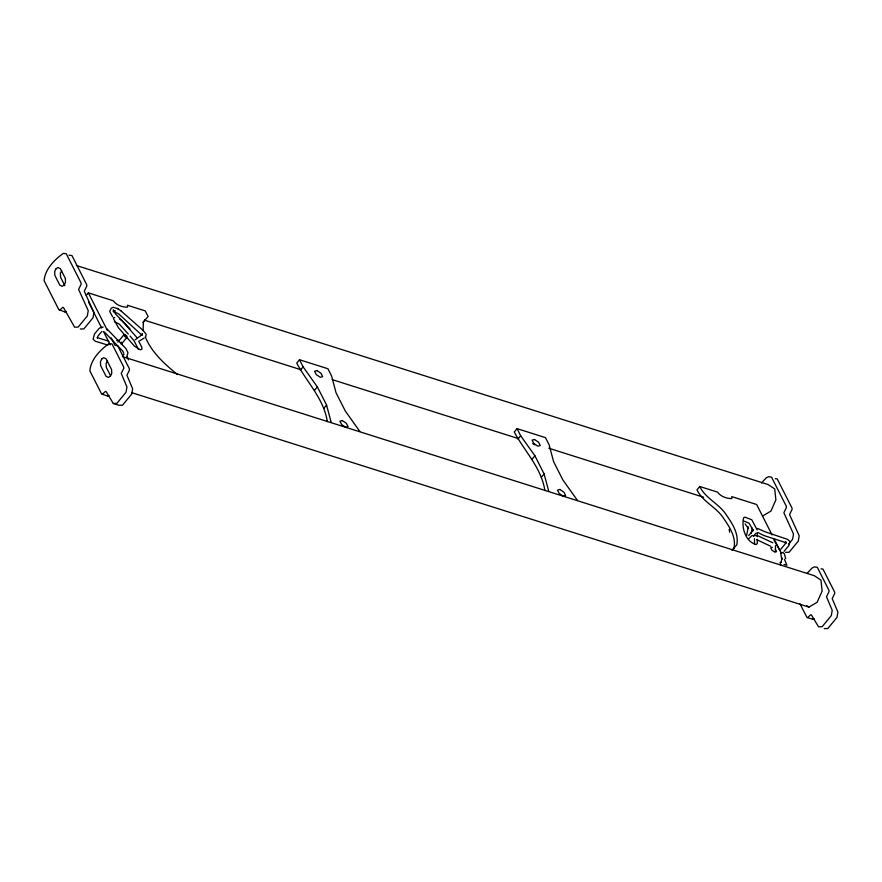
<?xml version="1.0" encoding="UTF-8"?>
<svg xmlns="http://www.w3.org/2000/svg" width="882" height="882" viewBox="0 0 882 882"><rect width="100%" height="100%" fill="white"/><g stroke="black" fill="none" stroke-linecap="round" stroke-linejoin="round"><path stroke-width="1.32" d="M775.443 551.382L775.476 545.55M143.06 330.761L143.413 321.842L148.099 316.572L145.221 310.883L127.438 305.249L127.515 307.168C122.333 307.267 116.336 305.172 113.227 300.751L88.343 292.868L86.26 295.393M145.828 336.538L146.125 334.234L143.369 330.662M781.22 561.977L781.904 557.821L781.772 559.475L780.702 553.268L783.04 552.474L784.44 553.962L785.697 558.681M746.635 535.517L748.245 526.73M751.166 533.544L752.302 528.197M126.545 357.64L127.956 352.712L125.939 348.599L106.832 328.799M97.307 338.137L97.957 336.053L101.849 331.434M61.685 270.62L60.362 273.332L60.56 277.213L64.86 285.691M107.439 360.804L106.116 363.527L106.314 367.397L110.515 375.677M780.835 549.21L785.101 544.007L785.774 541.68L786.171 543.444L785.024 542.397L763.966 535.539L757.859 532.541M784.087 551.36L788.817 545.594L789.985 541.537L787.604 539.354L764.87 531.725L757.616 528.45M117.868 342.073L123.745 334.962L124.891 334.609L126.832 336.141L126.887 337.453L121.264 344.267M359.724 431.298L345.281 410.968L336.064 392.81L331.544 375.864L327.928 368.742L299.494 359.735L296.727 363.097C307.035 382.501 323.915 398.995 327.321 421.629M300.332 370.208L303.099 366.857L299.494 359.735M314.576 390.241L317.344 386.878L303.099 366.857M323.793 408.399L326.56 405.047L317.344 386.878M577.28 500.193L562.826 479.863L553.62 461.705L549.1 444.76L545.484 437.637L517.05 428.63L514.283 431.993C524.592 451.397 541.471 467.89 544.867 490.524M517.888 439.104L520.656 435.752L517.05 428.63M532.133 459.136L534.9 455.774L520.656 435.752M541.339 477.294L544.106 473.943L534.9 455.774M772.07 534.922L756.646 504.504L731.762 496.632L731.828 498.55C726.647 498.639 720.649 496.544 717.54 492.123L699.768 486.5L696.989 489.852C702.722 502.012 717.044 507.326 724.012 518.98C729.932 527.557 736.227 537.347 733.989 548.262L732.424 550.026M761.464 483.049L766.226 477.868L768.608 476.721L771.529 477.118L786.292 506.213L786.424 507.514L783.866 512.751L793.513 534.007L792.598 539.31L788.773 543.929M807.217 573.245L811.991 568.063L814.362 566.906L817.283 567.302L828.926 590.256L829.069 591.568L826.5 596.805L832.211 610.289L831.307 615.603L822.123 626.727L818.573 626.826L811.462 615.041L810.712 614.721L807.559 617.643L806.765 617.124L800.029 603.839M748.675 535.583L753.482 529.917M753.393 536.234L755.951 533.213M142.994 322.569L145.332 319.934M732.071 550.181L736.757 544.9C738.995 533.996 732.699 524.206 726.79 515.617C719.811 503.964 705.49 498.65 699.768 486.5M135.166 339.813L142.234 334.576L142.377 333.462L142.123 335.38L118.684 313.915L113.183 311.324L115.134 310.685L113.712 311.908L113.337 309.825L115.586 314.069L129.974 328.843M748.432 538.946L751.949 535.606L757.528 535.617L772.864 542.838M139.907 340.661L144.152 338.06M59.645 310.255L62.809 307.322L63.548 307.642L74.606 327.189L78.156 327.09L87.329 315.965L88.233 310.651L78.586 289.406L81.155 284.169L81.023 282.857L66.26 253.762L63.328 253.366C54.552 259.617 44.982 269.275 44.1 280.641L58.862 309.725L65.334 312.052L66.315 311.478M113.304 403.482L116.854 403.383L126.027 392.258L126.942 386.944L121.231 373.45L123.8 368.213L123.656 366.912L112.014 343.958L109.092 343.561C100.305 349.801 90.736 359.47 89.854 370.826L101.496 393.78L102.29 394.298L105.443 391.376L106.193 391.696L113.304 403.482L118.993 405.279L122.543 405.18L131.716 394.056L132.631 388.742L126.92 375.258L129.489 370.021L129.345 368.709L117.703 345.755L115.751 345.49M102.29 394.298L107.979 396.095L108.949 395.533M762.676 515.959L770.901 511.141L775.873 499.951L774.705 488.926L768.068 484.538L76.359 265.493M131.661 392.633L808.926 607.114L817.14 602.296L822.123 591.105L820.955 580.091L814.307 575.703L122.598 356.648M807.559 617.643L813.248 619.451L814.218 618.877M772.367 547.336L770.725 547.854L771.982 550.269L774.881 552.165L776.524 551.658L775.267 549.243M103.172 326.99L99.357 328.17L94.506 333.925L93.106 339.305L95.366 341.246L107.88 345.094M116.656 340.673L118.375 340.232M124.097 354.233L122.499 355.347M114.704 317.553L113.491 317.641L113.558 318.821L118.364 327.652L134.395 346.108L140.293 349.812L141.98 349.184L141.737 347.089L138.706 341.125M80.284 328.997L83.845 328.898L93.018 317.763L93.922 312.46L84.275 291.203L86.844 285.966L86.712 284.666L71.949 255.571L69.017 255.174M785.564 552.341L789.114 552.242L798.287 541.118L799.191 535.804L789.544 514.559L792.113 509.322L791.981 508.01L777.218 478.915L775.267 478.65M824.262 628.634L827.812 628.524L836.985 617.4L837.9 612.097L832.189 598.602L834.758 593.366L834.615 592.054L822.972 569.099L821.021 568.835M781.364 562.374L780.008 562.374L780.967 565.395M118.265 308.976L113.238 307.234L111.297 308.182L109.677 311.368L112.543 316.682M97.241 337.641L108.894 341.224M144.472 320.177L300.663 369.646M332.161 379.613L518.55 438.641M548.736 448.199L703.616 497.25M114.428 321.698L119.357 324.157L128.309 334.058M743.515 520.92L749.05 523.147L753.371 530.644M126.887 337.453L124.979 336.715L123.745 334.962M756.558 539.597L770.824 546.311M119.687 319.13L122.124 320.794L136.897 337.552M806.71 605.647L808.926 607.114M812.454 618.921L813.248 619.451M64.551 311.533L65.334 312.052M107.185 395.577L107.979 396.095M532.728 443.503L534.746 444.848M120.988 310.872L142.895 330.21M117.306 308.314L121.099 310.938M177.525 374.563C164.691 364.167 151.55 352.436 145.265 336.803M745.058 523.875L748.531 528.55M104.484 332.117L122.697 350.992L123.701 353.032M783.999 564.425L786.953 565.296L784.418 559.254M130.095 336.042L134.119 340.904L138.353 349.25M774.021 540.192L779.875 550.544M773.922 538.571L781.331 553.168M127.383 356.89L128.375 359.878M88.343 292.868L107.472 330.585M111.176 337.883L114.881 345.182M88.652 302.305L101.617 327.861M103.47 331.511L110.261 344.884M121.264 342.183L122.444 344.575M757.175 529.95L751.817 519.796L745.047 517.172L743.68 517.635C741.145 527.557 745.566 541.857 756.26 544.58L757.307 543.378L757.274 539.343M544.106 473.943L548.703 491.142M326.56 405.047L331.147 422.246M729.149 529.343L729.668 532.21M757.208 532.64L757.241 536.664M754.463 538.682L754.518 544.051M55.996 268.823L54.673 271.535L54.871 275.405L59.789 285.107L62.181 286.319L64.199 284.985L65.522 282.262L65.334 278.392L60.406 268.69L58.025 267.478L55.996 268.823M101.75 359.007L100.438 361.719L100.625 365.6L106.027 376.239L108.409 377.452L110.437 376.118L111.76 373.395L111.562 369.525L106.16 358.886L103.778 357.673L101.75 359.007M316.925 370.583L314.587 371.245L316.285 374.607L320.342 377.298L322.68 376.636L320.982 373.273L316.925 370.583M342.282 420.56L339.934 421.221L341.643 424.584L345.689 427.274L348.037 426.612L346.339 423.25L342.282 420.56M534.481 439.479L532.133 440.14L533.842 443.503L537.888 446.193L540.236 445.531L538.538 442.169L534.481 439.479M559.838 489.455L557.49 490.116L559.199 493.479L563.245 496.169L565.594 495.508L563.885 492.145L559.838 489.455"/></g></svg>
